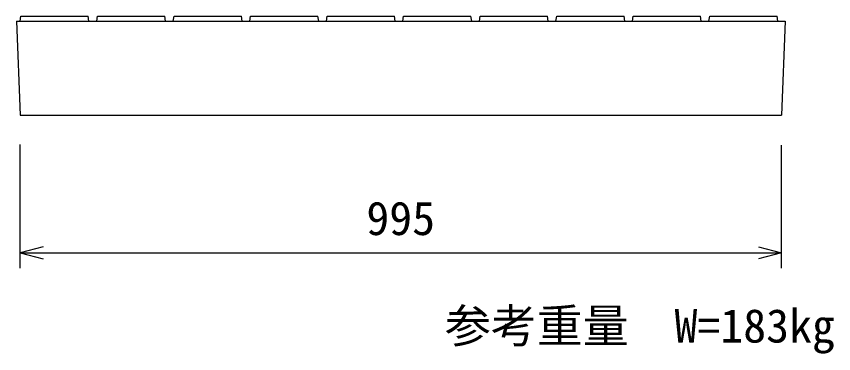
# Model space of a CAD drawing. Units: millimetres, scale not verified. Extents: x -16800 to 16800, y -5940 to 5940.
# Drawn here: x -5894 to -4826, y 1636 to 2078 of the extents above; entities that cross this region are included whole.
import ezdxf
from ezdxf.enums import TextEntityAlignment as Align

# ---------------------------------------------------------------- set-up
doc = ezdxf.new("R2010")
doc.units = ezdxf.units.MM
doc.header["$LTSCALE"] = 20
for name, color, linetype, lineweight in [('0-0_DIM', 7, 'Continuous', 25), ('0-2_HATCH', 6, 'Continuous', 25), ('0-5_OUTLINE', 3, 'Continuous', 25)]:
    doc.layers.add(name, color=color, linetype=linetype, lineweight=lineweight)
doc.styles.add('ＭＳ ゴシック', font='')
doc.styles.get('ＭＳ ゴシック').set_extended_font_data('MS Gothic')

msp = doc.modelspace()

# ---------------------------------------------------------------- linework, layer by layer
at = {"layer": '0-0_DIM'}
for p, q in [((-5889.45, 1748.46), (-5889.45, 1910.16)), ((-4894.45, 1748.46), (-4894.45, 1909.14)), ((-5859.45, 1776.5), (-5889.45, 1768.46)), ((-4924.45, 1776.5), (-4894.45, 1768.46)), ((-5889.45, 1768.46), (-4894.45, 1768.46)), ((-5889.45, 1768.46), (-5859.45, 1760.42)), ((-4894.45, 1768.46), (-4924.45, 1760.42))]:
    msp.add_line(p, q, dxfattribs=at)
at = {"layer": '0-2_HATCH'}
for p, q in [((-5799.45, 2071.46), (-5800.45, 2077.96)), ((-5699.26, 2071.46), (-5700.26, 2077.96)), ((-5599.26, 2071.46), (-5600.26, 2077.96)), ((-5499.26, 2071.46), (-5500.26, 2077.96)), ((-5399.26, 2071.46), (-5400.26, 2077.96)), ((-5299.26, 2071.46), (-5300.26, 2077.96)), ((-5199.26, 2071.46), (-5200.26, 2077.96)), ((-5099.26, 2071.46), (-5100.26, 2077.96)), ((-4999.26, 2071.46), (-5000.26, 2077.96)), ((-4989.26, 2071.46), (-4988.26, 2077.96)), ((-4988.26, 2077.96), (-4900.26, 2077.96)), ((-4899.26, 2071.46), (-4900.26, 2077.96))]:
    msp.add_line(p, q, dxfattribs=at)
for points in [[(-5889.45, 2071.46), (-5888.45, 2077.96), (-5800.45, 2077.96)], [(-5789.26, 2071.46), (-5788.26, 2077.96), (-5700.26, 2077.96)], [(-5689.26, 2071.46), (-5688.26, 2077.96), (-5600.26, 2077.96)], [(-5589.26, 2071.46), (-5588.26, 2077.96), (-5500.26, 2077.96)], [(-5489.26, 2071.46), (-5488.26, 2077.96), (-5400.26, 2077.96)], [(-5389.26, 2071.46), (-5388.26, 2077.96), (-5300.26, 2077.96)], [(-5289.26, 2071.46), (-5288.26, 2077.96), (-5200.26, 2077.96)], [(-5189.26, 2071.46), (-5188.26, 2077.96), (-5100.26, 2077.96)], [(-5089.26, 2071.46), (-5088.26, 2077.96), (-5000.26, 2077.96)]]:
    msp.add_lwpolyline(points, dxfattribs=at)
at = {"layer": '0-5_OUTLINE'}
for p, q in [((-5894.37, 2071.46), (-4889.53, 2071.46)), ((-5894.37, 2071.46), (-5889.45, 1948.46)), ((-4889.53, 2071.46), (-4894.45, 1948.46)), ((-5889.45, 1948.46), (-4894.45, 1948.46))]:
    msp.add_line(p, q, dxfattribs=at)

# ---------------------------------------------------------------- texts
at = {"layer": '0-0_DIM', "style": 'ＭＳ ゴシック'}
for s, p in [('995', (-5436.95, 1778.46)), ('参考重量\u3000W=183kg', (-5334.22, 1637.74))]:
    msp.add_text(s, height=43.99, dxfattribs=at).set_placement(p, align=Align.BOTTOM_LEFT)

doc.saveas('drawing.dxf')
